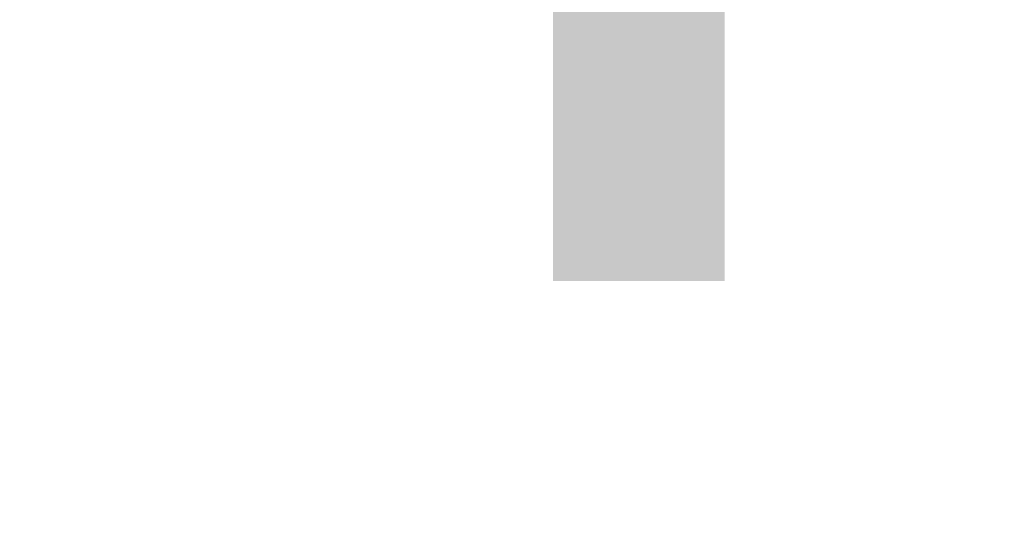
# Model space of a CAD drawing. Header units: millimetres. Extents: x -176651 to 424033, y -469666 to 486614.
# Drawn here: x 227580 to 228416, y 88996 to 89436 of the extents above; entities that cross this region are included whole.
import ezdxf
from ezdxf import colors
from ezdxf.entities.mleader import LeaderData, LeaderLine
from ezdxf.math import Vec2, Vec3

# ---------------------------------------------------------------- set-up
doc = ezdxf.new("R2010")
doc.units = ezdxf.units.MM
for name, color, linetype in [('1625_West Villa$0$ad-Elevation 10', 8, 'Continuous'), ('1625_West Villa$0$ad-Furniture', 8, 'Continuous'), ('Site Levels$0$ad-Lvl-Entance road', 4, 'Continuous'), ('Site Levels$0$ad-Lvl-Plinth', 30, 'Continuous')]:
    doc.layers.add(name, color=color, linetype=linetype)
doc.layers.add('1625_West Villa$0$ad-Landscape', color=8, linetype='Continuous', lineweight=35)
doc.styles.add('Site Levels$0$Sections_The woods Site plan_Entrances$0$Standard', font='arial.ttf')
doc.styles.add('Site Levels$0$Standard', font='arial.ttf')

# ---------------------------------------------------------------- blocks, each defined once
blk = doc.blocks.new('1625_West Villa$0$bamboo')
at = {"layer": '1625_West Villa$0$ad-Landscape', "color": 62}
for points in [[(209.8, -1003.5), (175.9, -1032.7), (156.4, -872.8), (202.6, -995)], [(-60.1, -1097.9), (-109.5, -950.3), (-85.9, -1119.2), (-60.1, -1097.9)], [(215.9, -1027.7), (362.5, -975.4), (194.1, -1002.3), (215.9, -1027.7)], [(128.7, -1029.1), (18.4, -1020.8), (110.5, -1059.4), (120.2, -1036.4)], [(636.2, -1166.1), (586.8, -1018.5), (610.3, -1187.4), (636.2, -1166.1)], [(-44.4, -1099.5), (97.5, -1025.9), (-15.9, -1134), (-37.3, -1108.1)], [(663.7, -1034), (600.7, -1029.3), (615.2, -1046.2), (655.2, -1041.3)], [(-234.6, -1109.5), (-88.1, -1057.2), (-256.5, -1084.1), (-234.6, -1109.5)], [(214.7, -1043.5), (291.1, -1183.9), (180.8, -1072.6), (206.2, -1050.8)], [(376.8, -1193.4), (327.4, -1045.8), (350.9, -1214.7), (376.8, -1193.4)], [(76.6, -1088.6), (13.6, -1083.8), (28.1, -1100.8), (68.1, -1095.8)], [(144.7, -1234.3), (95.3, -1086.7), (118.8, -1255.6), (144.7, -1234.3)], [(139.6, -1093.3), (133.6, -1172), (116.6, -1083.6), (132.3, -1084.8)], [(-84.4, -1103.5), (-56, -1138), (-216.2, -1154.2), (-93.1, -1110.6)], [(392.5, -1194.9), (534.4, -1121.4), (420.9, -1229.4), (399.6, -1203.5)], [(160.4, -1235.8), (302.3, -1162.3), (188.8, -1270.3), (167.5, -1244.4)], [(-106.2, -1164.9), (-86.3, -1206.5), (-195.3, -1267.4), (-99.1, -1173.5)], [(3.9, -1175.6), (82.5, -1183.2), (-6.2, -1198.4), (-4.7, -1182.7)], [(611.8, -1171.7), (640.3, -1206.2), (480.1, -1222.4), (603.2, -1178.8)], [(-60.5, -1185.2), (-71, -1295.3), (-30.6, -1204), (-53.4, -1193.8)], [(352.4, -1199), (380.9, -1233.5), (220.7, -1249.7), (343.8, -1206.1)], [(590.1, -1233.1), (609.9, -1274.7), (501, -1335.5), (597.2, -1241.7)], [(120.3, -1239.9), (148.8, -1274.4), (-11.4, -1290.6), (111.7, -1247)], [(-2.1, -1238.5), (-8.1, -1301.4), (9.1, -1287.1), (5, -1247.1)], [(330.7, -1260.4), (350.5, -1301.9), (241.6, -1362.8), (337.8, -1269)], [(635.8, -1253.4), (625.3, -1363.4), (665.7, -1272.1), (642.9, -1262)], [(376.4, -1280.6), (365.9, -1390.7), (406.3, -1299.4), (383.5, -1289.3)], [(440.8, -1271), (519.4, -1278.6), (430.7, -1293.8), (432.2, -1278.1)], [(98.6, -1301.3), (118.4, -1342.9), (9.5, -1403.7), (105.7, -1309.9)], [(144.3, -1321.5), (133.8, -1431.6), (174.2, -1340.3), (151.4, -1330.2)], [(208.7, -1311.9), (287.3, -1319.5), (198.6, -1334.7), (200.1, -1319)], [(694.2, -1306.6), (688.2, -1369.5), (705.4, -1355.3), (701.3, -1315.3)], [(434.8, -1333.9), (428.8, -1396.8), (446, -1382.6), (441.9, -1342.5)], [(202.7, -1374.8), (196.7, -1437.7), (213.9, -1423.5), (209.8, -1383.4)]]:
    blk.add_lwpolyline(points, dxfattribs=at)
at = {"layer": '1625_West Villa$0$ad-Landscape', "color": 76}
for points in [[(801.8, -988.9), (878.2, -1129.3), (767.9, -1018.1), (793.3, -996.2)], [(726.7, -1038.7), (720.7, -1117.5), (703.7, -1029.1), (719.4, -1030.3)], [(651.9, -1167.6), (793.8, -1094.1), (680.3, -1202.1), (659, -1176.3)], [(700.2, -1243.7), (778.8, -1251.3), (690.1, -1266.6), (691.6, -1250.8)]]:
    blk.add_lwpolyline(points, dxfattribs=at)
blk = doc.blocks.new('1625_West Villa$0$A$C279134A6')
at = {"layer": '1625_West Villa$0$ad-Landscape', "linetype": 'Continuous'}
for p, q in [((333.1, 760.2), (359.9, 815)), ((313.1, 712.5), (317.1, 804.7)), ((185.4, 683.3), (169.6, 750.2))]:
    blk.add_line(p, q, dxfattribs=at)
for points in [[(300.1, 802.1), (300, 802.7), (299.8, 803.2), (299.7, 803.7), (299.6, 804.2), (299.6, 804.7), (299.5, 805.2), (299.5, 805.7), (299.5, 806.1), (299.5, 806.6), (299.6, 807), (299.8, 807.5), (300, 807.9), (300.3, 808.3), (300.7, 808.8), (301.2, 809.2), (301.9, 809.7), (302.6, 810.2), (303.6, 810.8), (304.8, 811.3), (306.3, 812), (308.1, 812.7), (310.4, 813.5), (313.1, 814.4), (316.4, 815.5)], [(300.1, 802.1), (301.3, 801.3), (302.3, 800.7), (303.2, 800.2), (303.9, 799.8), (304.5, 799.6), (305.1, 799.4), (305.6, 799.4), (306.1, 799.3), (306.5, 799.4), (306.9, 799.5), (307.4, 799.6), (307.8, 799.8), (308.3, 800.1), (308.7, 800.5), (309.2, 801), (309.7, 801.6), (310.2, 802.3), (310.8, 803.3), (311.5, 804.4), (312.2, 805.9), (313, 807.7), (314, 809.8), (315.1, 812.4), (316.4, 815.5)], [(361.3, 795.8), (361.2, 796.3), (361, 796.8), (360.9, 797.4), (360.8, 797.9), (360.7, 798.4), (360.7, 798.9), (360.7, 799.3), (360.7, 799.8), (360.7, 800.2), (360.8, 800.7), (361, 801.1), (361.2, 801.6), (361.5, 802), (361.9, 802.4), (362.4, 802.9), (363, 803.4), (363.8, 803.9), (364.8, 804.4), (366, 805), (367.5, 805.6), (369.3, 806.4), (371.6, 807.2), (374.3, 808.1)], [(361.3, 795.8), (362.5, 795), (363.5, 794.3), (364.3, 793.8), (365.1, 793.5), (365.7, 793.2), (366.3, 793.1), (366.8, 793), (367.2, 793), (367.7, 793), (368.1, 793.1), (368.6, 793.2), (369, 793.4), (369.5, 793.7), (369.9, 794.1), (370.4, 794.6), (370.9, 795.2), (371.4, 796), (372, 796.9), (372.6, 798.1), (373.4, 799.5), (374.2, 801.3), (375.2, 803.5)], [(326.6, 591.6), (193.3, 662.6), (145.5, 732.7)], [(254.4, 734.2), (253.5, 732.3), (252.9, 730.7), (252.5, 729.4), (252.2, 728.3), (252.1, 727.4), (252, 726.6), (252.1, 725.8), (252.2, 725.2), (252.4, 724.6), (252.6, 724), (252.9, 723.4), (253.3, 722.9), (253.9, 722.3), (254.5, 721.8), (255.4, 721.3), (256.3, 720.8), (257.5, 720.3), (259, 719.8), (260.7, 719.3), (262.8, 718.7), (265.3, 718.2), (268.2, 717.6), (271.7, 717), (275.8, 716.4)], [(254.4, 734.2), (255, 734.5), (255.7, 734.8), (256.4, 735.1), (257.1, 735.4), (257.7, 735.7), (258.4, 735.9), (259.1, 736.1), (259.7, 736.2), (260.3, 736.2), (261, 736.2), (261.6, 736.2), (262.3, 736), (263, 735.7), (263.7, 735.2), (264.5, 734.7), (265.3, 733.9), (266.2, 733), (267.2, 731.9), (268.3, 730.4), (269.5, 728.6), (270.8, 726.3), (272.3, 723.6), (273.9, 720.3), (275.8, 716.4)], [(244, 687.6), (243.9, 688.2), (243.8, 688.7), (243.7, 689.2), (243.6, 689.7), (243.5, 690.2), (243.4, 690.7), (243.4, 691.2), (243.4, 691.6), (243.5, 692.1), (243.6, 692.5), (243.7, 693), (243.9, 693.4), (244.2, 693.8), (244.7, 694.3), (245.2, 694.7), (245.8, 695.2), (246.6, 695.7), (247.5, 696.2), (248.7, 696.8), (250.2, 697.5), (252.1, 698.2), (254.3, 699), (257.1, 699.9), (260.3, 700.9)], [(244, 687.6), (245.2, 686.8), (246.2, 686.2), (247.1, 685.7), (247.8, 685.3), (248.5, 685.1), (249, 684.9), (249.5, 684.8), (250, 684.8), (250.4, 684.9), (250.9, 684.9), (251.3, 685.1), (251.8, 685.3), (252.2, 685.6), (252.7, 686), (253.2, 686.5), (253.7, 687.1), (254.2, 687.8), (254.8, 688.8), (255.4, 689.9), (256.1, 691.4), (256.9, 693.1), (257.9, 695.3), (259, 697.9), (260.3, 700.9)], [(316.2, 690.2), (316.1, 690.7), (316, 691.2), (315.9, 691.8), (315.8, 692.3), (315.7, 692.8), (315.6, 693.2), (315.6, 693.7), (315.6, 694.2), (315.7, 694.6), (315.8, 695.1), (315.9, 695.5), (316.1, 695.9), (316.4, 696.4), (316.9, 696.8), (317.4, 697.3), (318, 697.8), (318.8, 698.3), (319.7, 698.8), (320.9, 699.4), (322.4, 700), (324.3, 700.7), (326.5, 701.6), (329.3, 702.5), (332.5, 703.5)], [(316.2, 690.2), (317.4, 689.4), (318.4, 688.7), (319.3, 688.2), (320, 687.9), (320.7, 687.6), (321.2, 687.5), (321.7, 687.4), (322.2, 687.4), (322.6, 687.4), (323.1, 687.5), (323.5, 687.6), (324, 687.8), (324.4, 688.1), (324.9, 688.5), (325.4, 689), (325.9, 689.6), (326.4, 690.4), (327, 691.3), (327.6, 692.5), (328.3, 693.9), (329.2, 695.7), (330.1, 697.9), (331.2, 700.4), (332.5, 703.5)], [(194.9, 691.6), (194.1, 689.8), (193.5, 688.2), (193.1, 686.9), (192.8, 685.8), (192.6, 684.8), (192.6, 684), (192.6, 683.3), (192.8, 682.7), (192.9, 682), (193.2, 681.4), (193.5, 680.9), (193.9, 680.3), (194.4, 679.8), (195.1, 679.3), (195.9, 678.8), (196.9, 678.2), (198.1, 677.7), (199.5, 677.2), (201.2, 676.7), (203.3, 676.2), (205.8, 675.6), (208.8, 675.1), (212.3, 674.5), (216.3, 673.9)], [(194.9, 691.6), (195.6, 692), (196.3, 692.3), (197, 692.6), (197.6, 692.9), (198.3, 693.1), (199, 693.3), (199.6, 693.5), (200.2, 693.6), (200.9, 693.7), (201.5, 693.7), (202.1, 693.6), (202.8, 693.4), (203.5, 693.1), (204.2, 692.7), (205, 692.1), (205.8, 691.4), (206.8, 690.5), (207.7, 689.3), (208.8, 687.9), (210, 686), (211.4, 683.8), (212.8, 681.1), (214.5, 677.8), (216.3, 673.9)], [(148.9, 659.8), (148.8, 660.3), (148.7, 660.9), (148.5, 661.4), (148.4, 661.9), (148.4, 662.4), (148.3, 662.9), (148.3, 663.3), (148.3, 663.8), (148.3, 664.3), (148.4, 664.7), (148.6, 665.1), (148.8, 665.6), (149.1, 666), (149.5, 666.5), (150, 666.9), (150.7, 667.4), (151.4, 667.9), (152.4, 668.4), (153.6, 669), (155.1, 669.7), (156.9, 670.4), (159.2, 671.2), (161.9, 672.1), (165.2, 673.1)], [(148.9, 659.8), (150.1, 659), (151.1, 658.3), (152, 657.8), (152.7, 657.5), (153.3, 657.2), (153.9, 657.1), (154.4, 657), (154.9, 657), (155.3, 657), (155.8, 657.1), (156.2, 657.3), (156.6, 657.5), (157.1, 657.8), (157.5, 658.1), (158, 658.6), (158.5, 659.3), (159.1, 660), (159.6, 660.9), (160.3, 662.1), (161, 663.5), (161.8, 665.3), (162.8, 667.5), (163.9, 670.1), (165.2, 673.1)], [(358.2, 591.7), (321, 610.4), (291.7, 627.5), (269.5, 642), (253.4, 653.1), (242.3, 659.8), (235.5, 661.1), (231.8, 656.2), (230.5, 644.1)], [(203.4, 637.1), (202.6, 635.2), (202, 633.7), (201.5, 632.3), (201.2, 631.2), (201.1, 630.3), (201.1, 629.5), (201.1, 628.7), (201.2, 628.1), (201.4, 627.5), (201.6, 626.9), (201.9, 626.3), (202.4, 625.8), (202.9, 625.2), (203.5, 624.7), (204.4, 624.2), (205.4, 623.7), (206.5, 623.2), (208, 622.7), (209.7, 622.2), (211.8, 621.6), (214.3, 621.1), (217.2, 620.5), (220.7, 619.9), (224.8, 619.3)], [(203.4, 637.1), (204.1, 637.4), (204.7, 637.7), (205.4, 638.1), (206.1, 638.3), (206.8, 638.6), (207.4, 638.8), (208.1, 639), (208.7, 639.1), (209.3, 639.1), (210, 639.1), (210.6, 639.1), (211.3, 638.9), (212, 638.6), (212.7, 638.1), (213.5, 637.6), (214.3, 636.8), (215.2, 635.9), (216.2, 634.8), (217.3, 633.3), (218.5, 631.5), (219.8, 629.2), (221.3, 626.5), (223, 623.2), (224.8, 619.3)], [(54.6, 595.9), (54.5, 596.4), (54.4, 596.9), (54.3, 597.4), (54.2, 597.9), (54.1, 598.4), (54, 598.9), (54, 599.4), (54, 599.9), (54.1, 600.3), (54.2, 600.8), (54.3, 601.2), (54.5, 601.6), (54.8, 602.1), (55.2, 602.5), (55.8, 603), (56.4, 603.5), (57.2, 604), (58.1, 604.5), (59.3, 605.1), (60.8, 605.7), (62.7, 606.4), (64.9, 607.2), (67.7, 608.2), (70.9, 609.2)], [(54.6, 595.9), (55.8, 595), (56.8, 594.4), (57.7, 593.9), (58.4, 593.5), (59.1, 593.3), (59.6, 593.2), (60.1, 593.1), (60.6, 593.1), (61, 593.1), (61.5, 593.2), (61.9, 593.3), (62.4, 593.5), (62.8, 593.8), (63.3, 594.2), (63.8, 594.7), (64.2, 595.3), (64.8, 596.1), (65.3, 597), (66, 598.2), (66.7, 599.6), (67.5, 601.4), (68.5, 603.5), (69.6, 606.1), (70.9, 609.2)], [(356.9, 469), (326.6, 591.6)], [(382.6, 486.7), (357.8, 591.9)], [(101.8, 583.9), (101, 582.1), (100.4, 580.5), (100, 579.2), (99.7, 578.1), (99.5, 577.1), (99.5, 576.3), (99.6, 575.6), (99.7, 575), (99.8, 574.4), (100.1, 573.8), (100.4, 573.2), (100.8, 572.6), (101.3, 572.1), (102, 571.6), (102.8, 571.1), (103.8, 570.6), (105, 570.1), (106.4, 569.5), (108.1, 569), (110.2, 568.5), (112.7, 568), (115.7, 567.4), (119.2, 566.8), (123.2, 566.2)], [(101.8, 583.9), (102.5, 584.3), (103.2, 584.6), (103.9, 584.9), (104.5, 585.2), (105.2, 585.4), (105.9, 585.7), (106.5, 585.8), (107.2, 585.9), (107.8, 586), (108.4, 586), (109.1, 585.9), (109.7, 585.7), (110.4, 585.4), (111.1, 585), (111.9, 584.4), (112.8, 583.7), (113.7, 582.8), (114.7, 581.6), (115.7, 580.2), (116.9, 578.4), (118.3, 576.1), (119.8, 573.4), (121.4, 570.1), (123.2, 566.2)], [(29.7, 528.4), (29.3, 528.1), (28.8, 527.7), (28.4, 527.4), (28, 527.1), (27.6, 526.8), (27.2, 526.4), (26.9, 526.1), (26.6, 525.7), (26.4, 525.4), (26.2, 525), (26, 524.5), (25.9, 524.1), (25.8, 523.5), (25.8, 522.9), (25.9, 522.2), (26.1, 521.5), (26.4, 520.6), (26.7, 519.6), (27.3, 518.3), (28, 516.9), (28.9, 515.1), (30.1, 513), (31.6, 510.6), (33.4, 507.7)], [(29.7, 528.4), (31.1, 528.2), (32.3, 528.1), (33.3, 527.9), (34.1, 527.7), (34.7, 527.5), (35.2, 527.2), (35.7, 526.9), (36, 526.6), (36.4, 526.3), (36.6, 526), (36.9, 525.6), (37.1, 525.1), (37.2, 524.6), (37.3, 524), (37.4, 523.3), (37.4, 522.5), (37.3, 521.6), (37.1, 520.6), (36.8, 519.3), (36.4, 517.7), (35.9, 515.8), (35.2, 513.5), (34.4, 510.8), (33.4, 507.7)], [(73.3, 506.8), (73.9, 508.7), (74.4, 510.3), (75, 511.6), (75.5, 512.6), (76, 513.4), (76.5, 514.1), (77, 514.6), (77.5, 515), (78, 515.3), (78.6, 515.6), (79.2, 515.9), (79.9, 516), (80.6, 516.1), (81.5, 516), (82.4, 515.9), (83.5, 515.6), (84.7, 515.2), (86.1, 514.7), (87.8, 514), (89.7, 513), (92, 511.8), (94.6, 510.3), (97.6, 508.5), (101.1, 506.3)], [(73.3, 506.8), (73.6, 506), (73.9, 505.4), (74.2, 504.7), (74.6, 504), (74.9, 503.4), (75.3, 502.8), (75.6, 502.3), (76, 501.8), (76.5, 501.3), (77, 500.9), (77.5, 500.5), (78.1, 500.3), (78.9, 500), (79.7, 499.9), (80.7, 499.8), (81.8, 499.8), (83, 499.9), (84.5, 500.2), (86.3, 500.6), (88.4, 501.2), (90.9, 502), (93.8, 503.1), (97.2, 504.5), (101.1, 506.3)], [(344.6, 430.2), (349.1, 432.4), (350.9, 452.5), (356.9, 469)], [(344.6, 430.2), (239.1, 354.8)]]:
    blk.add_lwpolyline(points, dxfattribs=at)
for centre, radius, start, end in [((389.9, 679.2), 155.4, 120.8041, 186.6856), ((-673.3, 960.8), 1021, 340.9443, 351.6517), ((695.6, 561.7), 338.7, 133.1945, 174.9132), ((172.1, 733.8), 67.9, 351.7576, 43.6802), ((128.2, 673.6), 110.4, 14.2876, 54.1159), ((83.4, 661.2), 59.2, 335.0444, 51.6546), ((124.5, 703.8), 35, 211.1943, 298.9324), ((142.2, 758), 124.4, 233.6853, 301.3784), ((67, 731.1), 139.9, 257.0811, 317.7415), ((68.4, 671), 50.4, 248.5531, 320.17), ((1.1, 443.7), 155, 77.0811, 78.0944), ((88, 678.8), 155, 241.3469, 242.3602), ((-48.8, 417.6), 139.9, 1.6998, 62.3602), ((-8.7, 462.4), 50.4, 359.2713, 70.8882), ((-9.2, 348.3), 124.4, 18.0629, 85.7559), ((442.7, 379.2), 78.5, 99.9707, 183.8141), ((12.6, 401), 35, 20.5089, 108.247), ((9.1, 460.1), 59.2, 267.7867, 344.3968)]:
    blk.add_arc(centre, radius, start, end, dxfattribs=at)
blk = doc.blocks.new('1625_West Villa$0$zw$DAD3')
at = {"transparency": 33554610}
h = blk.add_hatch(dxfattribs=at)
h.set_pattern_fill('DOTS', color=35, scale=20, angle=360)
h.set_pattern_definition([(360, (-800139.518, 271344.397), (15.875, 31.75), [0, -31.75])])
h.paths.add_polyline_path([(450, -2530), (2915, -2530), (2915, -450), (450, -450)])
at = {"layer": '1625_West Villa$0$ad-Elevation 10'}
blk.add_lwpolyline([(450, -2530), (2915, -2530), (2915, -450), (450, -450)], close=True, dxfattribs=at)
at = {"layer": '1625_West Villa$0$ad-Landscape', "linetype": 'Continuous', "xscale": 0.473259546584505, "yscale": 0.473259546584505, "zscale": 0.473259546584505, "rotation": 359.9999999999999}
blk.add_blockref('1625_West Villa$0$bamboo', (1292.6, -1624.94), dxfattribs=at)
at = {"layer": '1625_West Villa$0$ad-Landscape', "xscale": -0.7689692653037794, "yscale": 0.7689692653037794, "zscale": 0.7689692653037794, "rotation": 180}
blk.add_blockref('1625_West Villa$0$A$C279134A6', (1775.58, -1779.13), dxfattribs=at)
blk = doc.blocks.new('1625_West Villa$0$zw$66EE')
at = {"layer": '1625_West Villa$0$ad-Furniture', "rotation": 359.9999999999997}
blk.add_blockref('1625_West Villa$0$zw$DAD3', (3610, 8185), dxfattribs=at)
blk = doc.blocks.new('1625_West Villa')
at = {"layer": '1625_West Villa$0$ad-Furniture'}
blk.add_blockref('1625_West Villa$0$zw$66EE', (0, 0), dxfattribs=at)
blk = doc.blocks.new("All Plot's Villa Plans")
at = {"ltscale": 5}
blk.add_blockref('1625_West Villa', (222742.28, 83354.9), dxfattribs=at)
blk = doc.blocks.new('Site Levels$0$zw$63CD')
at = {"layer": 'Site Levels$0$ad-Lvl-Plinth', "insert": (236117.3, -9580.67), "char_height": 1269.9849, "width": 5416.267, "attachment_point": 5, "style": 'Site Levels$0$Sections_The woods Site plan_Entrances$0$Standard', "bg_fill": 19, "box_fill_scale": 1.5, "bg_fill_color": 257, "bg_fill_transparency": 0}
blk.add_mtext('\\pxt4;498.32', dxfattribs=at)
blk = doc.blocks.new('Site Levels$0$zw$1B0B')
at = {"layer": 'Site Levels$0$ad-Lvl-Entance road'}
ml = blk.add_multileader_mtext('Standard', dxfattribs=at)
ml.set_content('{\\fArial|b1|i0|c0|p34;497.57}', color=256, style='Site Levels$0$Standard')
ml.set_leader_properties()
ml.build(insert=Vec2(0, 0))
ml.multileader.update_dxf_attribs({"has_text_frame": 1, "arrow_head_size": 1219.19, "scale": 12})
ctx = ml.context
ctx.base_point, ctx.scale, ctx.char_height, ctx.arrow_head_size, ctx.landing_gap_size, ctx.plane_origin = Vec3(215314.53, -9726.37), 12, 1219.1855, 1219.19, 609.59, Vec3(213475.25, -5006.15)
notes = []
notes.append((ctx, [(0, (1, 1, 0), (214469.55, -9726.37), (1, 0), 844.97, [(0, [(213475.25, -5006.15)], 0, [])])]))
ctx.mtext.insert, ctx.mtext.width, ctx.mtext.defined_height, ctx.mtext.flow_direction = Vec3(215924.12, -9105.97), 5138.4893, 1392.36, 5
ctx.mtext.has_bg_fill, ctx.mtext.bg_color, ctx.mtext.bg_scale_factor, ctx.mtext.bg_transparency, ctx.mtext.use_window_bg_color = 1, -1027028792, 1.5, 0, 1
for ctx, leaders in notes:
    for number, flags, end, landing, length, lines in leaders:
        leader = LeaderData()
        leader.index, (leader.has_last_leader_line, leader.has_dogleg_vector, leader.attachment_direction) = number, flags
        leader.last_leader_point, leader.dogleg_vector, leader.dogleg_length = Vec3(end), Vec3(landing), length
        for number, points, colour, breaks in lines:
            line = LeaderLine()
            line.index, line.vertices, line.color, line.breaks = number, Vec3.list(points), colors.encode_raw_color(colour), breaks
            leader.lines.append(line)
        ctx.leaders.append(leader)
blk = doc.blocks.new('Site Levels')
at = {"layer": 'Site Levels$0$ad-Lvl-Entance road', "ltscale": 5}
blk.add_blockref('Site Levels$0$zw$1B0B', (-5982.94, 99418.55), dxfattribs=at)
at = {"layer": 'Site Levels$0$ad-Lvl-Plinth', "ltscale": 5}
blk.add_blockref('Site Levels$0$zw$63CD', (-5982.94, 99418.55), dxfattribs=at)

msp = doc.modelspace()

# ---------------------------------------------------------------- block references
at = {"ltscale": 5}
msp.add_blockref("All Plot's Villa Plans", (0, 0), dxfattribs=at)

# ---------------------------------------------------------------- next in the draw order: block references
msp.add_blockref('Site Levels', (0, 0), dxfattribs=at)

doc.saveas('drawing.dxf')
